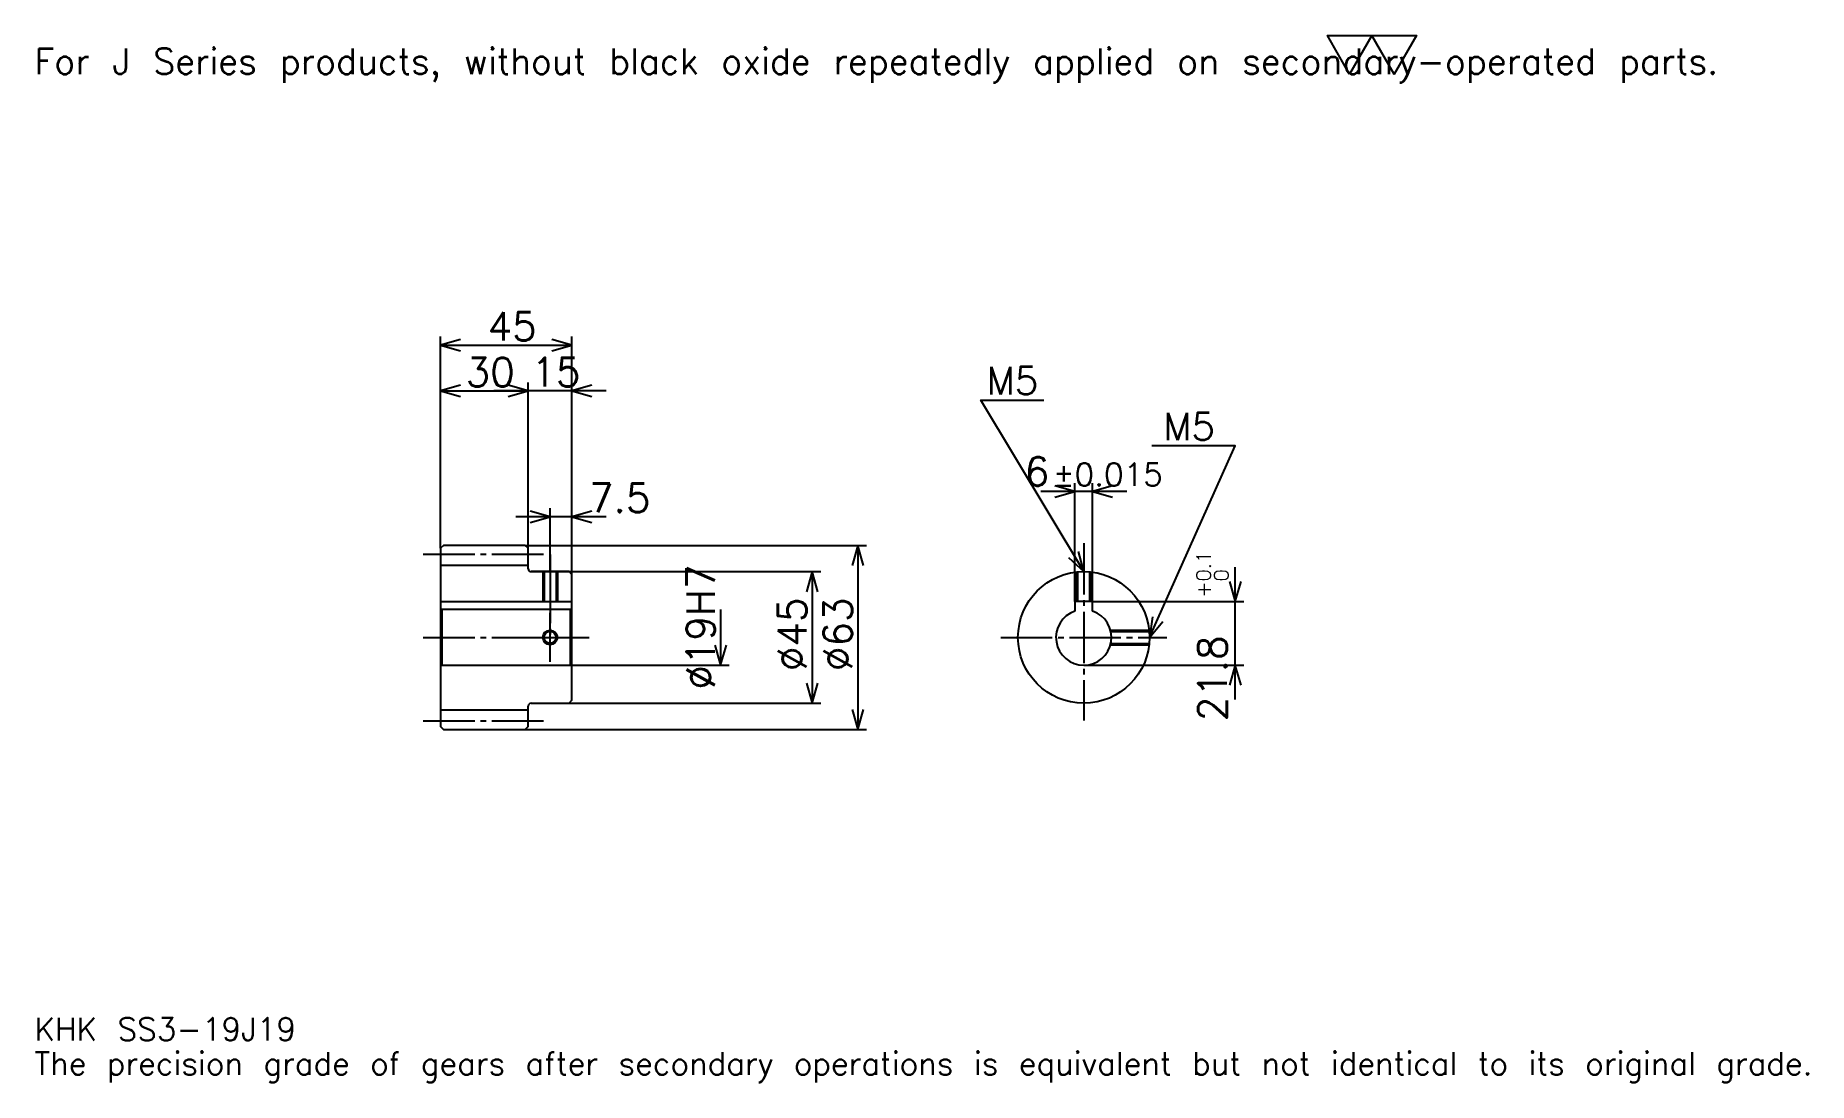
# Model space of a CAD drawing. Extents: x 20 to 627, y 7 to 365.
import ezdxf

# ---------------------------------------------------------------- set-up
doc = ezdxf.new("R2010")
doc.units = 0
doc.linetypes.add('DASHDOT', pattern=[23.478262, 17.608696, -1.956522, 1.956522, -1.956522])
doc.layers.get('0').update_dxf_attribs({"linetype": 'CONTINUOUS'})
doc.layers.add('DASHDOT', color=6, linetype='DASHDOT')
doc.styles.add('KANJI', font='TXT', dxfattribs={"bigfont": 'BIGFONT'})

msp = doc.modelspace()

# ---------------------------------------------------------------- linework, layer by layer
at = {"color": 5}
for p, q in [((158.478271, 190.956512), (158.478271, 262.369568)), ((203.478271, 190.956512), (203.478271, 262.369568)), ((158.478271, 259.434784), (203.478271, 259.434784)), ((158.478271, 243.782593), (188.478271, 243.782593)), ((215.217407, 243.782593), (176.739136, 243.782593)), ((188.478271, 190.956512), (188.478271, 246.717377)), ((393.326111, 209.347809), (363.847839, 209.347809)), ((375.586975, 171.756516), (375.586975, 212.282593)), ((381.586975, 171.756516), (381.586975, 212.282593)), ((215.217407, 200.73912), (184.239136, 200.73912)), ((195.978271, 190.956512), (195.978271, 203.673904)), ((158.478271, 189.956512), (158.478271, 190.956512)), ((187.478271, 190.956512), (203.478271, 190.956512)), ((188.478271, 189.956512), (188.478271, 190.956512)), ((195.978271, 181.956512), (195.978271, 190.956512)), ((195.978271, 181.956512), (195.978271, 190.956512)), ((203.478271, 190.956512), (304.239136, 190.956512)), ((203.478271, 180.956512), (203.478271, 190.956512)), ((301.304352, 190.956512), (301.304352, 127.956512)), ((430.434784, 138.217377), (430.434784, 183.495636)), ((189.478271, 181.956512), (203.478271, 181.956512)), ((203.478271, 181.956512), (288.586975, 181.956512)), ((285.652191, 181.956512), (285.652191, 136.956512)), ((381.586975, 171.756516), (433.369568, 171.756516)), ((254.347839, 168.956512), (254.347839, 149.956512)), ((203.478271, 149.956512), (257.282623, 149.956512)), ((378.586975, 149.956512), (433.369568, 149.956512)), ((189.478271, 136.956512), (203.478271, 136.956512)), ((203.478271, 136.956512), (288.586975, 136.956512)), ((187.478271, 127.956512), (203.478271, 127.956512)), ((203.478271, 127.956512), (304.239136, 127.956512))]:
    msp.add_line(p, q, dxfattribs=at)
at = {"color": 4}
for p, q in [((158.478271, 184.206512), (188.478271, 184.206512)), ((158.478271, 171.756516), (203.478271, 171.756516)), ((158.978271, 168.956512), (158.978271, 149.956512)), ((202.978271, 168.956512), (203.478271, 169.456512)), ((202.978271, 149.956512), (203.478271, 149.456512)), ((158.478271, 134.706512), (188.478271, 134.706512))]:
    msp.add_line(p, q, dxfattribs=at)
at = {"color": 7}
msp.add_lwpolyline([(469.565216, 352.17392), (461.934784, 365.399994), (492.456512, 365.399994), (484.82608, 352.17392), (477.195648, 365.399994), (469.565216, 352.17392)], dxfattribs=at)
at = {"color": 5}
for points in [[(165.326096, 261.391296), (158.478271, 259.434784), (165.326096, 257.478271)], [(196.630447, 257.478271), (203.478271, 259.434784), (196.630447, 261.391296)], [(165.326096, 245.73912), (158.478271, 243.782593), (165.326096, 241.82608)], [(181.630447, 241.82608), (188.478271, 243.782593), (181.630447, 245.73912)], [(181.630447, 241.82608), (188.478271, 243.782593), (181.630447, 245.73912)], [(210.326096, 245.73912), (203.478271, 243.782593), (210.326096, 241.82608)], [(378.586975, 181.956512), (343.369568, 240.652161), (364.891296, 240.652161)], [(401.086975, 159.456512), (430.434784, 225), (401.869568, 225)], [(368.739136, 207.391296), (375.586975, 209.347809), (368.739136, 211.304337)], [(388.434784, 211.304337), (381.586975, 209.347809), (388.434784, 207.391296)], [(189.130447, 198.782593), (195.978271, 200.73912), (189.130447, 202.695648)], [(210.326096, 202.695648), (203.478271, 200.73912), (210.326096, 198.782593)], [(303.260864, 184.108688), (301.304352, 190.956512), (299.347839, 184.108688)], [(373.386078, 186.821854), (378.586975, 181.956512), (376.741486, 188.835098)], [(287.608704, 175.108688), (285.652191, 181.956512), (283.695679, 175.108688)], [(428.478271, 178.60434), (430.434784, 171.756516), (432.391296, 178.60434)], [(402.099731, 166.505981), (401.086975, 159.456512), (405.671112, 164.90686)], [(252.391327, 156.804337), (254.347839, 149.956512), (256.304352, 156.804337)], [(432.391296, 143.108688), (430.434784, 149.956512), (428.478271, 143.108688)], [(283.695679, 143.804337), (285.652191, 136.956512), (287.608704, 143.804337)], [(299.347839, 134.804337), (301.304352, 127.956512), (303.260864, 134.804337)]]:
    msp.add_lwpolyline(points, dxfattribs=at)
at = {"color": 4}
for points in [[(188.478271, 182.956512), (188.478271, 189.956512), (187.478271, 190.956512), (159.478271, 190.956512), (158.478271, 189.956512), (158.478271, 149.456512)], [(189.478271, 136.956512), (202.478271, 136.956512), (203.478271, 137.956512), (203.478271, 180.956512), (202.478271, 181.956512), (189.478271, 181.956512)], [(193.478271, 181.956512), (193.478271, 171.756516)], [(193.913269, 181.956512), (193.913269, 171.756516)], [(198.043274, 181.956512), (198.043274, 171.756516)], [(198.478271, 181.956512), (198.478271, 171.756516)], [(376.086975, 171.756516), (376.086975, 181.8172)], [(376.521973, 171.756516), (376.521973, 181.861557)], [(380.651978, 171.756516), (380.651978, 181.861557)], [(381.086975, 171.756516), (381.086975, 181.8172)], [(381.586975, 168.470398), (381.586975, 171.756516), (375.586975, 171.756516), (375.586975, 168.470398)], [(158.478271, 149.456512), (158.978271, 149.956512), (202.978271, 149.956512), (202.978271, 168.956512), (158.978271, 168.956512), (158.478271, 169.456512)], [(387.752106, 161.956512), (400.947632, 161.956512)], [(387.859802, 161.521515), (400.992004, 161.521515)], [(387.752106, 156.956512), (400.947632, 156.956512)], [(387.859802, 157.39151), (400.992004, 157.39151)], [(158.478271, 149.456512), (158.478271, 128.956512), (159.478271, 127.956512), (187.478271, 127.956512), (188.478271, 128.956512), (188.478271, 135.956512)]]:
    msp.add_lwpolyline(points, dxfattribs=at)
for centre, radius in [((378.586975, 159.456512), 22.5), ((195.978271, 159.456512), 2.065)]:
    msp.add_circle(centre, radius, dxfattribs=at)
at = {"color": 7}
msp.add_circle((195.978271, 159.456512), 2.5, dxfattribs=at)
at = {"color": 4}
for centre, radius, start, end in [((189.478271, 182.956512), 1, 180, 270), ((378.586975, 159.456512), 9.5, 108.408480326, 71.591519674), ((189.478271, 135.956512), 1, 90, 180)]:
    msp.add_arc(centre, radius, start, end, dxfattribs=at)
at = {"layer": 'DASHDOT', "color": 7}
for p, q in [((378.586975, 191.73912), (378.586975, 131.086945)), ((152.608704, 187.956512), (194.347839, 187.956512)), ((195.978271, 181.956512), (195.978271, 159.456512)), ((152.608704, 159.456512), (209.347839, 159.456512)), ((350.217407, 159.456512), (406.956543, 159.456512)), ((152.608704, 130.956512), (194.347839, 130.956512))]:
    msp.add_line(p, q, dxfattribs=at)
for points in [[(195.978271, 187.82608), (195.978271, 165.886948)], [(195.978271, 151.086945), (195.978271, 167.82608)], [(187.608704, 159.456512), (204.347839, 159.456512)]]:
    msp.add_lwpolyline(points, dxfattribs=at)

# ---------------------------------------------------------------- texts
at = {"color": 7, "style": 'KANJI'}
for s, height, p in [('For J Series products, without black oxide repeatedly applied on secondary-operated parts.', 8.804348, (19.565218, 352.17392)), ('45', 9.782609, (174.619568, 261)), ('30', 9.782609, (167.119568, 245.347809)), ('15', 9.782609, (189.619568, 245.347809)), ('M5', 9.391305, (345.326111, 242.608688)), ('M5', 9.391305, (405.782593, 226.956512)), ('6', 9.782609, (358.393738, 211.304337)), ('%%p0.015', 7.826087, (368.077301, 211.304337)), ('7.5', 9.782609, (209.347839, 202.304337)), ('KHK SS3-19J19', 7.826087, (19.565218, 21.52174)), ('The precision grade of gears after secondary operations is equivalent but not identical to its original grade.', 7.826087, (19.565218, 9.782609))]:
    msp.add_text(s, height=height, dxfattribs=at).set_placement(p)
for s, height, p in [('%%c19H7', 9.782609, (252.391327, 141.603256)), ('0.1', 4.891304, (422.021729, 178.60405)), ('0', 4.891304, (428.086945, 178.60405)), ('+', 4.891304, (422.021729, 173.125793)), ('%%c45', 9.782609, (283.695679, 147.961945)), ('%%c63', 9.782609, (299.347839, 147.961945)), ('21.8', 9.782609, (427.5, 130.782791))]:
    msp.add_text(s, height=height, rotation=90, dxfattribs=at).set_placement(p)

doc.saveas('drawing.dxf')
